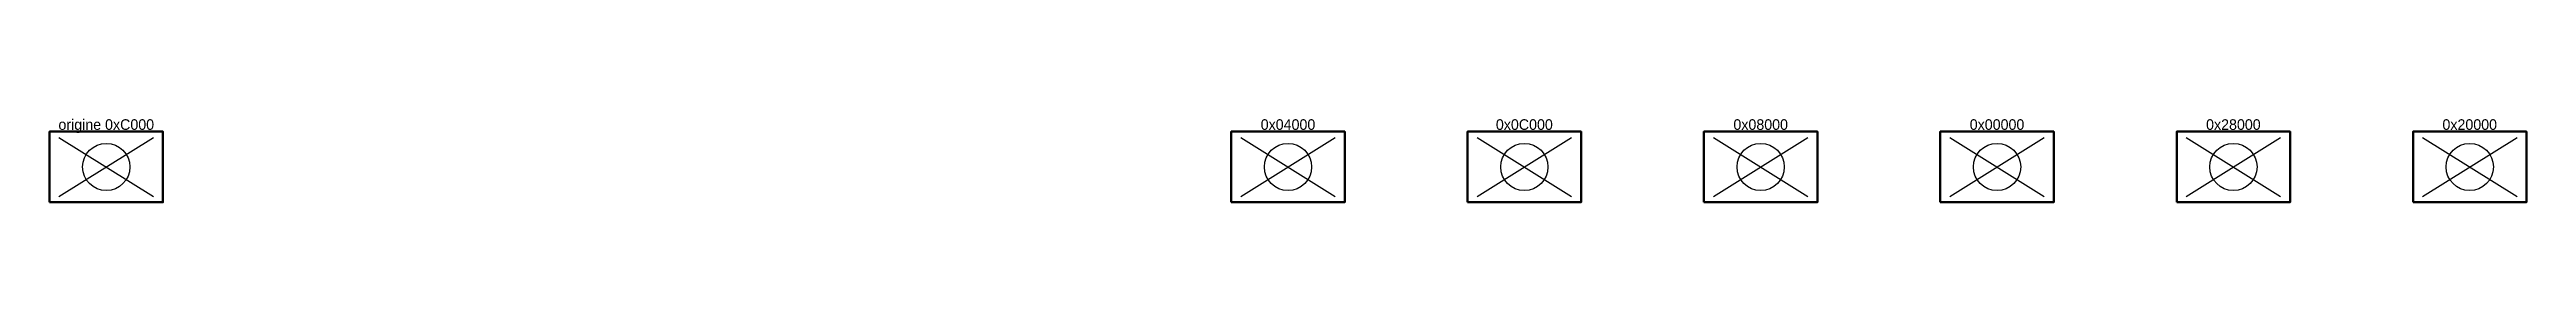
# Model space of a CAD drawing. Header units: inches. Extents: x -49 to 218461, y -528030 to 41.
# Drawn here: x -48 to 2048, y -30 to 41 of the extents above.
import ezdxf
from ezdxf.enums import TextEntityAlignment as Align

# ---------------------------------------------------------------- set-up
doc = ezdxf.new("R2010")
doc.units = ezdxf.units.IN
doc.header["$MEASUREMENT"] = 0
doc.layers.add('MODELE', color=1, linetype='Continuous')

msp = doc.modelspace()

# ---------------------------------------------------------------- linework, layer by layer
at = {"layer": 'MODELE', "color": 3}
for p, q in [((-40, -25), (40, 25)), ((-40, 25), (40, -25)), ((1160, -25), (1240, 25)), ((1160, 25), (1240, -25))]:
    msp.add_line(p, q, dxfattribs=at)
at = {"layer": 'MODELE', "color": 1}
for p, q in [((960, -25), (1040, 25)), ((960, 25), (1040, -25))]:
    msp.add_line(p, q, dxfattribs=at)
at = {"layer": 'MODELE', "color": 5}
for p, q in [((1360, -25), (1440, 25)), ((1360, 25), (1440, -25))]:
    msp.add_line(p, q, dxfattribs=at)
at = {"layer": 'MODELE', "color": 6}
for p, q in [((1560, -25), (1640, 25)), ((1560, 25), (1640, -25))]:
    msp.add_line(p, q, dxfattribs=at)
at = {"layer": 'MODELE', "color": 2}
for p, q in [((1760, -25), (1840, 25)), ((1760, 25), (1840, -25))]:
    msp.add_line(p, q, dxfattribs=at)
at = {"layer": 'MODELE', "color": 4}
for p, q in [((1960, -25), (2040, 25)), ((1960, 25), (2040, -25))]:
    msp.add_line(p, q, dxfattribs=at)
at = {"layer": 'MODELE', "color": 3, "lineweight": 50}
for points in [[(-48, -30), (48, -30), (48, 30), (-48, 30)], [(1152, -30), (1248, -30), (1248, 30), (1152, 30)]]:
    msp.add_lwpolyline(points, close=True, dxfattribs=at)
at = {"layer": 'MODELE', "color": 1, "lineweight": 50}
msp.add_lwpolyline([(952, -30), (1048, -30), (1048, 30), (952, 30)], close=True, dxfattribs=at)
at = {"layer": 'MODELE', "color": 5, "lineweight": 50}
msp.add_lwpolyline([(1352, -30), (1448, -30), (1448, 30), (1352, 30)], close=True, dxfattribs=at)
at = {"layer": 'MODELE', "color": 6, "lineweight": 50}
msp.add_lwpolyline([(1552, -30), (1648, -30), (1648, 30), (1552, 30)], close=True, dxfattribs=at)
at = {"layer": 'MODELE', "color": 2, "lineweight": 50}
msp.add_lwpolyline([(1752, -30), (1848, -30), (1848, 30), (1752, 30)], close=True, dxfattribs=at)
at = {"layer": 'MODELE', "color": 4, "lineweight": 50}
msp.add_lwpolyline([(1952, -30), (2048, -30), (2048, 30), (1952, 30)], close=True, dxfattribs=at)
at = {"layer": 'MODELE', "color": 3}
for centre in [(0, 0), (1200, 0)]:
    msp.add_circle(centre, 20, dxfattribs=at)
at = {"layer": 'MODELE', "color": 1}
msp.add_circle((1000, 0), 20, dxfattribs=at)
at = {"layer": 'MODELE', "color": 5}
msp.add_circle((1400, 0), 20, dxfattribs=at)
at = {"layer": 'MODELE', "color": 6}
msp.add_circle((1600, 0), 20, dxfattribs=at)
at = {"layer": 'MODELE', "color": 2}
msp.add_circle((1800, 0), 20, dxfattribs=at)
at = {"layer": 'MODELE', "color": 4}
msp.add_circle((2000, 0), 20, dxfattribs=at)

# ---------------------------------------------------------------- texts
at = {"layer": 'MODELE', "color": 3}
for s, p in [('origine 0xC000', (0, 36)), ('0x0C000', (1200, 36))]:
    msp.add_text(s, height=9, dxfattribs=at).set_placement(p, align=Align.MIDDLE_CENTER)
at = {"layer": 'MODELE', "color": 1}
msp.add_text('0x04000', height=9, dxfattribs=at).set_placement((1000, 36), align=Align.MIDDLE_CENTER)
at = {"layer": 'MODELE', "color": 5}
msp.add_text('0x08000', height=9, dxfattribs=at).set_placement((1400, 36), align=Align.MIDDLE_CENTER)
at = {"layer": 'MODELE', "color": 6}
msp.add_text('0x00000', height=9, dxfattribs=at).set_placement((1600, 36), align=Align.MIDDLE_CENTER)
at = {"layer": 'MODELE', "color": 2}
msp.add_text('0x28000', height=9, dxfattribs=at).set_placement((1800, 36), align=Align.MIDDLE_CENTER)
at = {"layer": 'MODELE', "color": 4}
msp.add_text('0x20000', height=9, dxfattribs=at).set_placement((2000, 36), align=Align.MIDDLE_CENTER)

doc.saveas('drawing.dxf')
